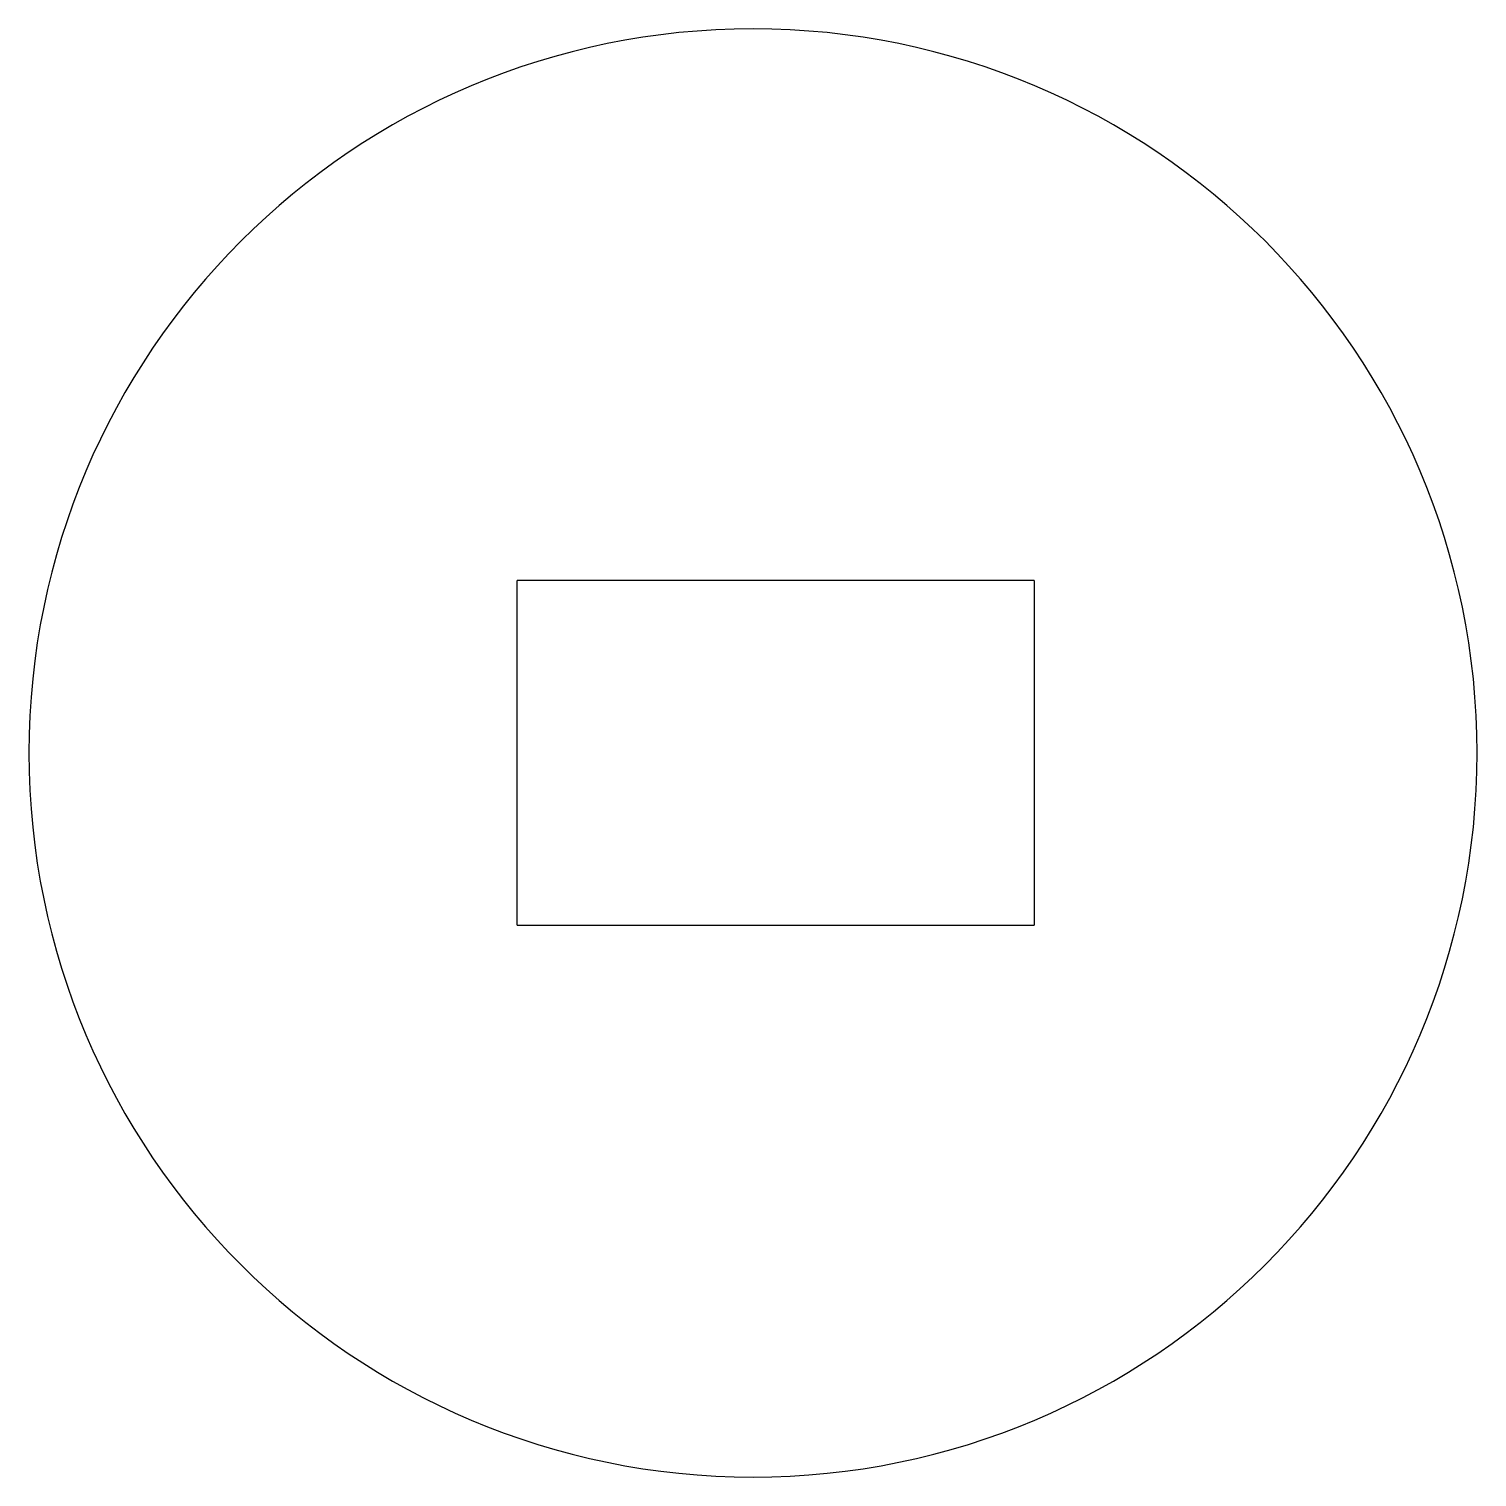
# Model space of a CAD drawing. Header units: millimetres. Extents: x 950.2 to 975.4, y 1346.2 to 1371.4.
import ezdxf

# ---------------------------------------------------------------- set-up
doc = ezdxf.new("R2010")
doc.units = ezdxf.units.MM

msp = doc.modelspace()

# ---------------------------------------------------------------- linework, layer by layer
at = {"linetype": 'Continuous', "extrusion": (-6.12323e-17, 1.22465e-16, -1)}
for p, q in [((967.661, 1361.828, -2317.874), (958.661, 1361.828, -2317.874)), ((958.661, 1355.828, -2317.874), (958.661, 1361.828, -2317.874)), ((967.661, 1361.828, -2317.874), (967.661, 1355.828, -2317.874)), ((958.661, 1355.828, -2317.874), (967.661, 1355.828, -2317.874))]:
    msp.add_line(p, q, dxfattribs=at)
msp.add_circle((-962.765, 1358.828, 2317.874), 12.604, dxfattribs=at)

doc.saveas('drawing.dxf')
